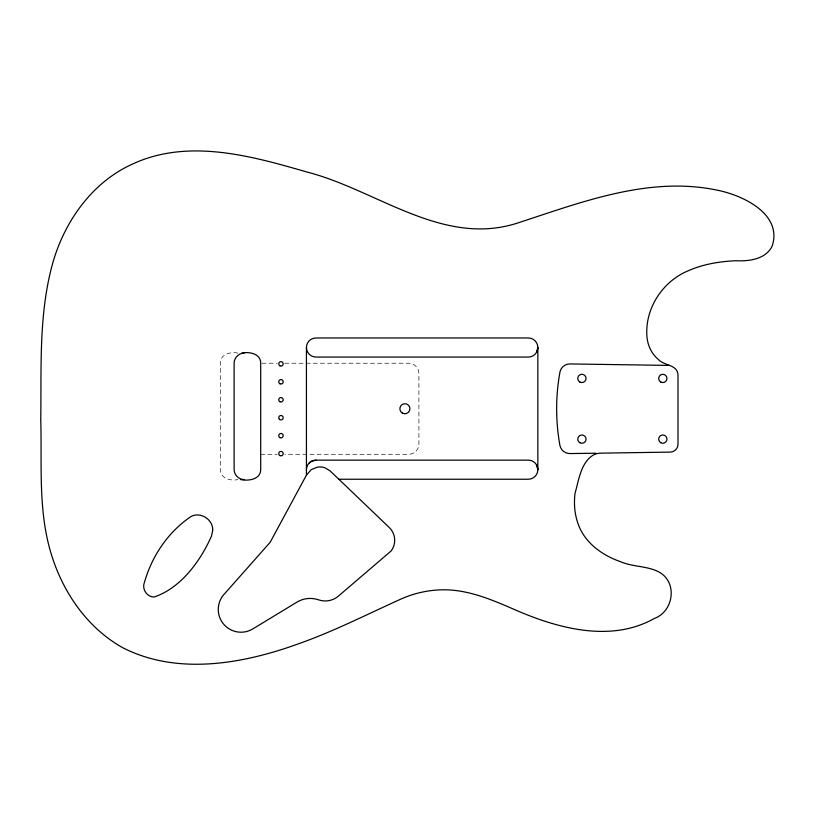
<?xml version="1.0" encoding="UTF-8"?>
<svg xmlns="http://www.w3.org/2000/svg" width="815" height="815" viewBox="0 0 815 815"><rect width="100%" height="100%" fill="white"/><g stroke="black" fill="none" stroke-linecap="round" stroke-linejoin="round"><path stroke-width="0.61" stroke-dasharray="4.08 3.06" d="M237.939 353.119C230.706 351.428 220.132 354.23 220.284 363.235L220.284 469.45C220.132 478.456 230.706 481.257 237.939 479.566M261.961 363.235L277.151 363.235M284.751 363.235L408.794 363.235C414.203 363.154 418.991 367.942 418.91 373.352L418.91 444.165C418.991 449.574 414.203 454.363 408.794 454.281L284.751 454.281M260.698 454.281L277.151 454.281"/><path stroke-width="1.22" d="M306.43 475.135L270.162 542.291L224.94 593.371A22.749 22.749 0 0 0 252.405 629.16L297.302 601.918A25.306 25.306 0 0 1 316.485 599.239L318.838 599.911A20.232 20.232 0 0 0 338.663 595.887L391.037 551.042A17.716 17.716 0 0 0 389.488 527.733L329.973 470.754L324.869 467.769A15.149 15.149 0 0 0 317.045 467.219L311.228 469.664L306.43 475.135L306.43 347.516A9.556 9.556 0 0 1 315.986 337.97L528.293 337.97A9.556 9.556 0 0 1 537.849 347.516L537.849 469.695A9.556 9.556 0 0 1 528.293 479.24L338.846 479.24M536.565 352.294L537.849 347.516A9.556 9.556 0 0 1 528.293 357.072L315.986 357.072A9.556 9.556 0 0 1 306.43 347.516M309.231 462.94L311.208 461.422L315.986 460.139L528.293 460.139A9.556 9.556 0 0 1 537.849 469.695L536.565 464.917M595.897 453.761C581.054 460.129 579.007 479.617 574.993 493.421C573.566 505.463 574.972 518.004 580.239 529.016C588.023 545.092 603.64 555.728 620.103 561.525C632.888 567.25 647.966 565.61 660.119 572.639C677.876 583.611 673.139 611.749 654.19 618.534C611.444 642.617 559.019 628.752 516.781 610.547C493.462 600.411 469.277 589.642 443.329 589.795C428.802 589.917 414.397 593.076 401.133 598.974C367.626 614.092 334.782 630.851 300.114 643.218C244.357 663.614 178.271 675.961 122.871 647.793C85.402 626.908 60.351 588.552 49.44 547.711C38.254 505.972 42.003 462.136 40.75 419.419C41.504 367.524 38.58 314.315 52.568 263.703C64.293 221.782 91.901 182.377 132.356 164.141C187.786 138.204 250.918 155.767 306.409 171.883C377.019 189.701 443.859 248.687 520.225 222.159C583.408 201.509 650.085 175.948 717.587 190.241C742.781 195.315 782.594 213.907 772.223 246.008C765.621 259.506 748.914 261.36 735.568 260.749C719.319 261.523 702.927 264.182 688.003 270.865C662.177 281.613 644.41 309.272 647.008 337.339C647.854 345.723 651.664 353.914 658.225 359.334C663.889 365.853 677.489 364.325 677.999 374.91L677.999 444.46C677.917 448.535 674.525 452.009 670.429 452.101L600.237 453.16L595.897 453.761L595.887 453.211L570.398 453.558A10.126 10.126 0 0 1 559.895 445.306C555.545 420.937 555.524 395.784 560.078 371.436A10.116 10.116 0 0 1 569.848 363.938L669.125 365.405M244.235 353.119C238.826 353.038 234.037 357.826 234.119 363.235L234.119 469.45C234.037 474.86 238.826 479.648 244.235 479.566M241.719 353.119C249.166 351.438 260.79 353.598 260.698 363.235L260.698 469.45C260.739 479.709 248.096 481.176 240.456 479.566M306.43 469.695A9.556 9.556 0 0 1 315.986 460.139M212.705 530.158L211.513 536.056C200.409 561.127 180.808 588.155 154.004 597.028C146.741 596.998 141.586 588.725 144.53 582.144C151.957 555.881 168.379 531.706 191.128 516.445C200.602 511.525 213.082 519.501 212.705 530.158M579.842 382.011A4.136 4.136 0 0 0 586.046 378.425A4.136 4.136 0 0 0 579.842 374.839A4.136 4.136 0 0 0 579.842 382.011M402.376 413.113A5.043 5.043 0 0 0 409.925 408.753A5.043 5.043 0 0 0 402.376 404.393A5.043 5.043 0 0 0 402.376 413.113M660.761 382.011A4.136 4.136 0 0 0 666.965 378.425A4.136 4.136 0 0 0 660.761 374.839A4.136 4.136 0 0 0 660.761 382.011M660.761 442.708A4.136 4.136 0 0 0 666.965 439.122A4.136 4.136 0 0 0 660.761 435.536A4.136 4.136 0 0 0 660.761 442.708M579.842 442.708A4.136 4.136 0 0 0 586.046 439.122A4.136 4.136 0 0 0 579.842 435.536A4.136 4.136 0 0 0 579.842 442.708M279.851 437.604A2.231 2.231 0 0 0 283.192 435.679A2.231 2.231 0 0 0 279.851 433.743A2.231 2.231 0 0 0 279.851 437.604M279.851 383.743A2.231 2.231 0 0 0 283.192 381.817A2.231 2.231 0 0 0 279.851 379.882A2.231 2.231 0 0 0 279.851 383.743M279.382 419.297A2.231 2.231 0 0 0 283.111 418.299A2.231 2.231 0 0 0 280.391 415.569A2.231 2.231 0 0 0 279.382 419.297M279.851 401.703A2.231 2.231 0 0 0 283.192 399.768A2.231 2.231 0 0 0 279.851 397.842A2.231 2.231 0 0 0 279.851 401.703M279.851 455.565A2.231 2.231 0 0 0 283.192 453.629A2.231 2.231 0 0 0 279.851 451.704A2.231 2.231 0 0 0 279.851 455.565M279.851 365.792A2.231 2.231 0 0 0 283.192 363.857A2.231 2.231 0 0 0 279.851 361.931A2.231 2.231 0 0 0 279.851 365.792"/></g></svg>
